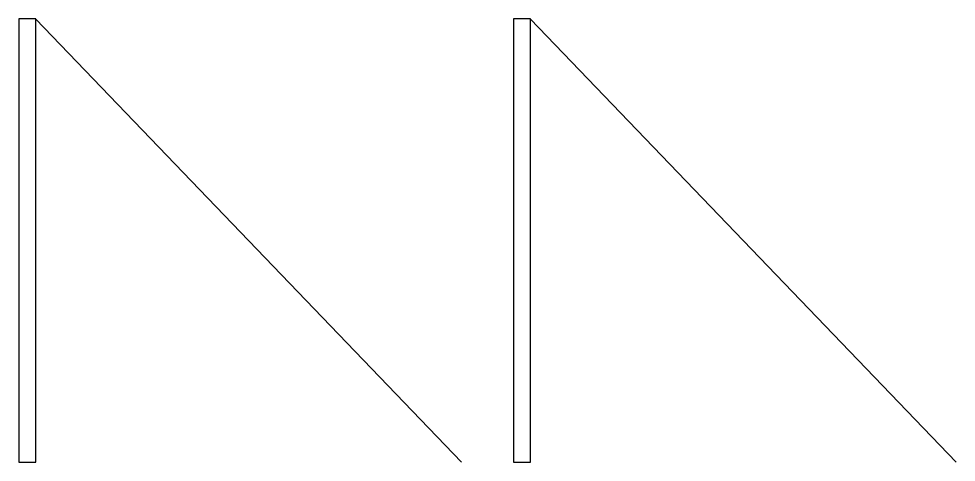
# Model space of a CAD drawing. Header units: millimetres. Extents: x 1566 to 3471, y 1216 to 2116.
import ezdxf

# ---------------------------------------------------------------- set-up
doc = ezdxf.new("R2010")
doc.units = ezdxf.units.MM
doc.layers.add('Door', color=1, linetype='Continuous')

# ---------------------------------------------------------------- blocks, each defined once
blk = doc.blocks.new('DOOR')
blk.add_line((35, 899.3), (900, 0))
blk.add_lwpolyline([(0, 0), (35, 0), (35, 900), (0, 900)], close=True)

msp = doc.modelspace()

# ---------------------------------------------------------------- block references
at = {"layer": 'Door'}
for p in [(1565.6, 1216.3), (2571, 1216.3)]:
    msp.add_blockref('DOOR', p, dxfattribs=at)

doc.saveas('drawing.dxf')
